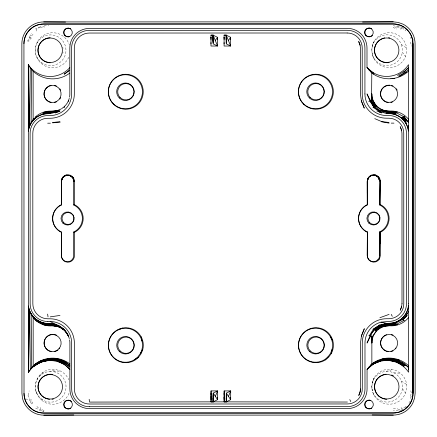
<?xml version="1.0" encoding="UTF-8"?>
<svg xmlns="http://www.w3.org/2000/svg" width="437" height="437" viewBox="0 0 437 437"><rect width="100%" height="100%" fill="white"/><g stroke="black" fill="none" stroke-linecap="round" stroke-linejoin="round"><path stroke-width="0.33" stroke-dasharray="2.19 1.64" d="M36.156 31.076L36.173 29.902L39.21 27.181L35.452 29M410.441 394.36L410.338 398.282L411.916 395.796M28.667 395.146L29.11 390.809M373.646 42.799L373.908 41.75L372.297 45.825L371.75 50.173L372.302 54.521A17.48 17.48 0 0 0 405.487 56.602L406.574 52.358L406.574 47.977A17.48 17.48 0 0 0 373.908 41.75C371.095 47.07 371.33 53.281 373.914 58.596M373.717 379.321L373.979 378.278L372.368 382.348L371.821 386.696A17.48 17.48 0 0 0 405.558 393.125L406.645 388.881L406.645 384.5A17.48 17.48 0 0 0 400.439 373.225L396.741 370.876L392.573 369.522A17.48 17.48 0 0 0 373.979 378.278L372.302 382.905L371.821 386.696L372.302 390.547L371.821 386.723M33.032 34.337L30.251 37.118L29.257 37.582L28.667 41.537L30.732 38.232L32.01 37.975M37.15 42.87L37.413 41.821M37.221 379.392L37.484 378.344M39.532 27.804L39.904 26.854L44.339 26.116M27.531 41.28L29.257 37.582M29.618 36.812L31.371 33.108M411.151 38.024L411.649 36.987M410.206 38.456L410.851 37.385M39.488 376.279L43.438 372.007M408.988 402.597L410.37 401.204M401.947 28.509L400.811 29.132L397.331 26.908L393.245 25.581M405.831 407.033L402.078 408.322L401.013 407.672M29.902 37.866L31.071 37.516M49.72 371.461L53.565 371.701A15.366 15.366 0 0 1 64.976 392.442A15.366 15.366 0 0 1 42.46 399.768L40.067 398.735L37.489 395.19L37.227 394.196A15.366 15.366 0 0 1 49.72 371.461L56.078 369.593L60.246 370.947A17.48 17.48 0 0 1 68.817 379.753M372.302 382.905A15.366 15.366 0 0 1 386.215 371.39L392.573 369.522M402.63 27.078L401.587 27.351L397.643 25.351M402.078 410.081L398.025 410.736L393.338 410.381M397.331 26.908L393.262 27.526L396.894 29.028M40.199 27.487L44.536 27.001M53.565 371.701L60.246 370.947M397.828 409.857L401.8 409.447L402.767 409.753M44.181 25.439L48.671 25.652M386.215 371.39L390.061 371.63L393.721 372.816L400.439 373.22M393.344 408.213L397.594 408.841M405.29 406.317L406.432 406.552M25.619 398.866L28.809 399.822M29.394 399.571L30.355 399.948M35.632 408.087L39.346 409.857L39.925 410.627L43.919 411.49L40.412 409.584L40.073 408.426M401.439 408.622L402.466 409.13M397.512 26.029L401.232 28.176M44.088 410.813L40.788 408.759L40.543 407.486M372.231 46.377A15.366 15.366 0 0 1 401.395 44.536L406.574 47.977M393.721 372.816A15.366 15.366 0 0 1 401.466 381.064L406.645 384.5M42.46 399.768L39.488 397.315L37.227 394.196L35.872 391.115A17.48 17.48 0 0 1 56.078 369.593M402.335 27.706L405.121 30.475M36.899 406.459L39.669 409.234M401.395 44.536L402.357 48.267L402.357 52.118L405.487 56.602M401.466 381.064L402.428 384.795L402.428 388.646L405.558 393.125M27.973 395.294L30.038 399.281M31.524 404.007L29.721 400.259L32.453 403.313L31.169 399.549M413.588 39.538L414.085 40.625M372.302 54.521L373.651 57.602A15.366 15.366 0 0 0 402.357 52.118M410.283 42.132L411.867 46.125M35.872 391.115L37.489 395.19M373.722 394.125L373.985 395.119M37.156 57.673L37.418 58.667M410.818 390.727L411.534 394.589M405.656 29.754L405.722 30.945M68.751 57.247A17.48 17.48 0 0 1 41.515 63.644A17.48 17.48 0 0 1 43.012 35.714A17.48 17.48 0 0 1 69.407 44.978M69.057 393.196A17.48 17.48 0 0 1 40.067 398.735M63.037 52.156A12.564 12.564 0 0 1 62.786 53.39M62.786 47.141A12.564 12.564 0 0 1 63.037 48.376M402.428 388.646A15.366 15.366 0 0 1 372.302 390.547M41.329 62.507A15.366 15.366 0 0 0 65.861 52.189A15.366 15.366 0 0 0 44.661 36.107A15.366 15.366 0 0 0 41.329 62.507"/><path stroke-width="0.66" d="M210.973 37.713L210.973 37.287M210.978 42.58L210.978 43.88M211.049 397.468L211.049 399.658M211.049 394.704L211.049 393.12M224.083 37.713L224.083 37.287M224.088 42.575L224.088 43.88M224.159 397.889L224.159 397.468M224.159 398.298L224.159 399.653M224.159 394.698L224.159 393.114M367.298 193.159L367.353 181.404A6.096 6.096 0 0 1 373.171 175.204A6.096 6.096 0 0 1 379.529 180.858L379.54 204.909A14.842 14.836 0 0 1 379.551 231.971L380.354 232.26L380.359 255.585L379.485 258.862L377.776 259.9A6.096 6.096 0 0 1 367.364 255.59L367.359 231.971A14.842 14.836 0 0 1 367.359 204.915L367.32 181.404L368.391 177.679M412.949 393.278L412.987 43.64A19.72 19.72 0 0 0 393.262 23.926L43.656 23.997A19.72 19.72 0 0 0 23.937 43.722L24.013 393.36A19.67 19.67 0 0 0 43.678 413.02L393.289 412.949A19.665 19.66 0 0 0 412.954 393.278L412.872 43.64A19.665 19.66 0 0 0 393.207 23.98L43.596 24.051A19.665 19.66 0 0 0 23.937 43.722M89.159 399.314L89.563 402.089L213.207 401.854L217.55 399.653L217.604 390.913L213.256 393.12L213.207 401.854L347.399 402.035M228.458 396.381L226.366 393.114L226.317 401.854L230.66 399.653L230.714 390.913L224.159 390.913L224.159 401.854L226.317 401.854L226.366 393.114L230.714 390.913L228.458 396.381L230.66 399.653M213.103 43.148L213.13 35.146L217.533 46.027L213.18 43.88L213.13 35.146L210.973 35.146L210.978 46.027L217.533 46.027L217.473 37.287L213.13 35.146L210.973 35.146M226.213 43.143L226.24 35.14L230.643 46.022L226.29 43.875L226.24 35.14L224.083 35.14L224.088 46.027L230.643 46.022L230.583 37.282L226.24 35.14L224.083 35.14M367.249 255.585L367.359 231.971L367.249 255.585A6.555 6.555 0 0 0 379.485 258.862M379.993 232.129L379.562 255.59A6.096 6.096 0 0 1 377.776 259.9M69.587 339.86A17.262 17.262 0 0 1 69.887 343.061L69.893 369.451A26.225 26.22 0 0 0 28.378 372.308L28.558 307.107M215.348 396.386L217.604 390.913L211.049 390.913L211.049 401.854L213.207 401.854L213.256 393.12L217.55 399.653M69.827 67.615A26.22 26.22 0 0 1 28.312 64.774L30.229 67.653L29.667 125.703L29.099 127.566M68.56 336.403L68.418 335.714C64.867 327.821 56.548 323.205 48.032 323.429A19.665 19.665 0 0 1 28.361 303.764L28.329 133.318A19.665 19.665 0 0 1 47.988 113.647L50.173 113.647L42.804 113.871L58.028 111.648L50.173 113.647A19.785 19.785 0 0 0 28.323 131.133L28.312 64.774L29.667 125.703L31.142 122.524L31.606 69.45L30.229 67.653M213.07 42.296L213.13 35.146L213.043 41.176M217.56 399.609L217.604 397.468M230.67 399.604L230.714 397.468M30.295 369.402L29.711 311.357L33.168 317.677L33.179 365.769L28.378 372.308L29.711 311.357L28.946 308.888M69.538 97.145A17.262 17.262 0 0 0 69.838 93.944L69.822 48.086A19.665 19.665 0 0 1 89.487 28.416L347.322 28.361A19.665 19.665 0 0 1 366.993 48.021L366.993 67.549L371.8 73.006L371.581 100.805L375.498 106.661M380.354 232.26L379.955 243.775L379.769 232.052M57.039 360.782L64.37 363.988L69.893 369.451L69.898 388.979A19.665 19.665 0 0 0 89.563 408.639L347.399 408.59A19.665 19.665 0 0 0 367.064 388.919L367.058 369.385L371.86 363.868L371.86 342.996L372.4 336.239M371.068 100.909L371.805 93.879A17.267 17.262 0 0 0 372.39 98.33M360.509 388.886L360.143 391.667L358.75 395.474L360.061 392.311L360.509 388.919L360.498 343.001L361.47 335.594L364.327 328.7L361.388 336.244M402.002 303.655L401.559 307.08L400.248 310.243L401.641 306.435M68.347 101.45L68.511 100.603M331.241 353.609A17.48 17.48 0 0 0 318.475 327.897A17.48 17.48 0 0 0 298.821 348.83A17.48 17.48 0 0 0 325.292 359.951L328.668 357.155L331.241 353.609L332.065 349.425A17.027 17.021 0 0 0 313.799 328.269A17.027 17.021 0 0 0 300.328 352.768A17.027 17.021 0 0 0 327.99 356.849L330.498 353.396L332.065 349.425M368.402 177.766L367.288 181.41L368.386 177.635L371.494 175.21M62.824 177.438L66.129 175.1L62.824 177.389L61.431 180.918L61.459 204.975A14.836 14.836 0 0 0 61.459 232.036L61.344 255.65A6.555 6.555 0 0 0 67.899 262.205A6.555 6.555 0 0 0 74.454 255.65L74.448 232.32A15.295 15.295 0 0 0 74.443 204.68L74.437 181.47A6.555 6.555 0 0 0 68.167 174.805A6.555 6.555 0 0 0 61.344 180.902L61.344 204.674A15.295 15.295 0 0 0 61.344 232.326M138.567 357.198A17.48 17.48 0 0 1 110.168 353.009A17.48 17.48 0 0 1 123.993 327.848A17.48 17.48 0 0 1 142.757 349.578L141.146 353.653L138.567 357.198L134.607 359.607A17.021 17.021 0 0 1 108.835 348.775A17.021 17.021 0 0 1 127.97 328.4A17.021 17.021 0 0 1 140.397 353.435L137.89 356.887L134.607 359.607M61.344 180.902L62.595 178.017M64.113 107.786L64.742 106.246M62.824 177.389L61.399 180.913L62.819 177.242L66.053 175.248L69.816 175.488L73.176 177.695L74.077 181.47L72.935 177.783M371.368 175.499L375.432 175.035M35.856 117.384L32.048 121.59M36.08 116.908L36.358 116.313M65.982 175.401L67.872 175.445M370.603 335.895L367.053 343.029L370.09 335.796L374.176 329.678L380.48 325.707L382.326 326.92M373.247 364.158L367.058 369.385A26.225 26.22 0 0 1 408.573 372.226L408.562 305.873M369.03 366.933L373.569 363.579L380.873 360.847M373.832 363.114L381.894 359.531M408.562 311.281L405.935 315.847L407.355 313.515M140.397 353.435L142.757 349.578M31.142 122.524L33.13 119.345A22.189 22.189 0 0 1 33.993 118.334M368.806 335.55L369.32 335.649L373.264 329.307L379.742 325.221L380.48 325.707M59.099 110.02L57.782 112.019L60.006 111.009L55.264 112.975M58.94 348.928L59.508 348.065M395.436 348.857L396.009 347.994M215.272 40.586L217.473 37.287M228.382 40.581L230.583 37.282M369.32 335.649L370.347 335.845C374.4 325.833 385.609 324.391 394.982 323.123L397.288 324.828M370.347 335.845L372.657 336.288L376.454 330.601M41.575 361.006L49.922 359.017L58.361 359.727L49.796 359.154L41.493 361.131L50.047 358.886M42.591 114.161L44.104 112.112M325.292 359.951L327.99 356.849M406.181 72.023L408.508 69.374L408.513 71.171A28.623 28.623 0 0 1 392.486 78.589M404.662 71.313L408.508 67.577L403.619 72.269M34.392 365.032L31.672 367.588L31.185 314.52L36.402 320.714L43.935 324.62M69.729 175.559L70.067 175.275M369.904 176.619L371.401 175.428M394.551 114.09L397.238 112.041M374.023 362.765L370.396 365.403L374.154 362.535L382.096 359.269M397.397 361.563L404.285 365.802L404.722 365.589L397.577 361.432L397.211 361.689L389.088 360.028L381.075 360.58L389.23 359.891L397.211 361.689L404.072 365.906L403.635 366.119L396.851 361.94L388.799 360.296M382.282 109.955L379.327 111.954L381.577 112.904L376.836 110.943M375.541 330.23L381.403 326.313M375.771 330.323L381.588 326.434L396.135 323.975L387.701 324.385L379.928 325.341L386.712 323.358L394.982 323.123L394.595 322.839M373.722 329.493L380.114 325.461M376 330.416L381.954 326.679L388.346 325.057L397.091 324.686L381.954 326.679M397.517 75.47L404.443 71.209M398.61 76.202L405.749 71.821M399.156 76.573L406.399 72.127M34.49 364.824C43.618 357.597 56.81 356.455 66.801 362.595M34.343 365.135L41.744 360.754L50.168 358.75M34.294 365.245L41.662 360.88M33.993 365.878L41.236 361.508M33.944 365.982L41.067 361.76L49.053 359.962L57.203 360.651L48.928 360.099L40.898 362.011M33.846 366.195L40.985 361.885M33.796 366.299L40.816 362.136L48.676 360.367M34.589 364.611L42.001 360.378M34.441 364.928L41.832 360.629L50.293 358.613L59.017 359.203M395.365 323.407L402.231 319.6L401.499 319.256L396.84 321.812M396.517 324.259L403.941 320.408L404.433 320.638M401.461 117.668L402.193 117.307M403.165 116.832L404.389 116.237M379.529 180.858L378.393 177.324L379.972 180.842L378.742 177.176L378.278 177.373L379.748 180.847L380.332 180.836L380.337 204.609A15.295 15.295 0 0 1 380.354 232.26M372.99 107.721L376.634 106.18M118.23 329.837L122.546 328.061M373.957 362.879C382.686 357.941 393.573 357.892 402.499 362.344M373.509 363.693L381.179 360.449M373.313 364.043L380.769 360.978M373.892 363L381.588 359.924M61.459 232.036L61.459 255.656A6.096 6.096 0 0 0 67.56 261.752A6.096 6.096 0 0 0 73.656 255.65L73.651 232.031A14.836 14.836 0 0 0 73.645 204.975L74.443 204.68M380.337 204.609L379.54 204.909L380.332 180.836A6.555 6.555 0 0 0 373.504 174.74A6.555 6.555 0 0 0 367.238 181.404L367.238 204.62A15.295 15.295 0 0 0 367.249 232.26M379.928 317.694L389.088 314.394M408.562 303.688A19.665 19.665 0 0 1 388.897 323.353L386.712 323.358L379.556 325.101L373.034 329.214L376.683 330.694M41.406 361.257L49.671 359.29M41.154 361.634L49.299 359.695L57.537 360.388L65.179 363.524M41.914 360.503L50.293 358.613M376.41 106.278L372.865 100.537L368.757 101.384M380.294 325.587L387.701 324.385L381.031 326.073L388.346 325.057L381.217 326.193M50.217 316.869L59.989 315.438M89.421 406.716L347.257 406.661A17.742 17.737 0 0 0 364.993 388.919L364.982 343.029A21.593 21.593 0 0 1 380.982 322.173L388.755 321.43A17.742 17.737 0 0 0 406.492 303.688L406.454 133.241A17.742 17.737 0 0 0 388.712 115.505L386.526 115.505A21.593 21.593 0 0 1 364.928 93.911M52.549 122.546L59.978 121.644M390.88 78.6L394.447 78.283M52.566 122.846L60.137 122.196M381.381 360.186L389.657 359.487L397.943 361.181L405.159 365.376M381.277 360.317L389.514 359.624L397.757 361.306L404.941 365.485M381.791 359.662L390.083 359.083L398.489 360.804M52.09 334.567L53.259 334.518M371.461 175.281L375.279 175.182L378.622 177.225M371.434 175.352L375.197 175.259L378.508 177.275L379.972 180.842M362.584 22.069L393.207 21.85L398.167 22.418L402.87 24.101A21.85 21.85 0 0 1 415.063 43.695L415.134 393.224L414.566 398.183L412.883 402.887A21.85 21.85 0 0 1 393.289 415.074L43.793 415.15A21.85 21.85 0 0 1 22.429 397.916L21.943 393.305L21.866 43.776A21.85 21.85 0 0 1 43.711 21.926L393.207 21.85M43.793 415.15L73.804 414.932M47.677 123.201L50.386 123.196M47.89 321.501L50.075 321.501L55.308 324.096M213.087 401.794L211.049 401.854L211.049 390.913M226.197 401.794L224.159 401.854L224.159 390.913M391.252 123.125L393.945 123.13M43.711 21.921L65.539 22.069M372.193 414.932L393.289 415.079M42.957 323.336L50.217 323.429L58.072 325.407C49.534 324.068 39.707 324.385 33.431 317.442M66.091 175.177L69.98 175.346M36.462 320.829L44.044 324.762L52.047 325.144L58.651 326.259L51.342 324.478L43.498 324.046L58.815 326.505L64.632 330.388M44.044 324.762L52.746 325.8A17.262 17.262 0 0 1 57.187 326.412M389.045 122.475L381.632 121.579L374.749 118.645M58.236 325.652L51.342 324.478L58.4 325.893L64.436 329.924L68.467 335.96M381.577 121.792L389.067 123.125M61.431 180.918L61.459 180.923A6.096 6.096 0 0 1 67.817 175.264A6.096 6.096 0 0 1 73.64 181.47L73.645 204.975M389.941 359.219L398.309 360.929L405.372 365.272M389.799 359.351L398.123 361.055M389.372 359.755L397.577 361.432M388.946 360.159L397.031 361.814L404.072 365.906M399.402 360.175L390.798 358.406L382.2 359.138L390.656 358.542L399.036 360.427M390.372 358.81L398.855 360.552M380.982 322.167L386.712 323.358M389.657 359.487L397.757 361.306M52.047 325.144L59.061 326.871L52.746 325.8A22.189 22.189 0 0 1 33.168 317.677M74.448 232.32L73.651 232.031M58.853 359.334L66.599 362.715L69.893 365.463L66.195 362.945L58.525 359.596M58.689 359.465L66.397 362.83M58.192 359.859L65.785 363.18M58.028 359.995L65.583 363.294M57.537 360.388L64.976 363.644L69.893 366.998L65.381 363.409A27.291 27.291 0 0 0 41.324 361.383M57.373 360.52L64.774 363.759M56.876 360.913L64.168 364.108M403.209 320.059L403.941 320.408M42.848 323.194L35.725 319.332M396.283 112.773L403.657 116.592L408.519 122.447L408.519 119.263A22.189 22.189 0 0 0 388.946 111.14L382.096 110.08L388.318 111.812L396.086 112.915L379.879 111.577L386.669 113.576L395.13 113.647L387.679 112.495L381.173 110.703L388.318 111.812L397.047 112.189L388.946 111.14A17.267 17.262 0 0 1 384.505 110.523M35.785 319.447L42.744 323.052M36.063 320.021L43.285 323.762M43.394 323.904L36.124 320.135L43.716 324.33M36.233 320.37L43.607 324.188M402.362 362.42L404.209 363.437M379.371 324.975L379.742 325.221M381.911 110.2L376.181 106.377L372.608 100.592M380.25 111.331L374.127 107.24L370.297 101.067M373.444 107.529L379.698 111.703M57.826 325.046L64.239 329.46M57.99 325.286L64.397 329.831M58.318 325.773L64.594 330.296L68.511 336.157M375.039 106.857L380.802 110.954M370.336 71.493L373.963 74.126M69.898 175.417L73.055 177.739M368.97 69.98L373.575 73.449M373.318 73.001L366.993 67.549A26.22 26.22 0 0 0 408.508 64.692L408.524 131.051A19.785 19.785 0 0 0 386.669 113.576L388.854 113.576A19.665 19.665 0 0 1 408.524 133.236L408.557 303.688M404.001 363.546L408.573 367.506L408.573 369.325M405.809 365.059L408.573 367.506L408.573 365.687A28.629 28.623 0 0 0 371.86 363.868M405.203 119.536L402.679 117.072L407.055 121.404M30.77 313.591L33.305 316.574M34.993 318.568L35.839 319.562M401.701 117.548L406.754 123.545M31.606 69.45L33.119 71.247L33.13 119.345M403.127 119.53L406.47 123.616M42.635 322.91L44.153 324.904M404.143 116.357L408.519 122.447M59.142 326.991L58.733 326.379M371.324 100.854L375.268 106.759M374.356 107.141L370.554 101.013L366.998 93.911L370.041 101.122L373.903 107.338M330.492 336.993L332.852 340.844M391.273 314.394L392.289 316.355M349.775 399.626L350.791 401.587M64.163 329.279L64.791 330.76M401.603 130.428L400.21 126.681L401.521 129.844L401.969 133.241L402.002 303.688M360.066 45.213L358.679 41.466L359.99 44.629L360.432 48.021L360.443 93.911L361.421 101.286L364.278 108.179L361.339 100.701M61.344 204.674L61.459 204.975M141.14 336.807L141.965 341.002M47.628 314.099L48.032 316.874M371.117 335.993L371.86 342.996A17.262 17.262 0 0 1 388.99 325.729A22.189 22.189 0 0 0 408.562 317.595M371.805 93.879L372.351 100.647M371.63 336.091L371.86 342.996M226.202 398.162L226.317 401.854L226.3 393.655M213.092 398.167L213.207 401.854L213.19 393.661M230.599 37.347L230.643 39.467M217.484 37.353L217.533 39.472M226.235 395.463L226.317 401.854M213.125 395.463L213.207 401.854M226.137 39.849L226.12 35.2M213.027 39.854L213.01 35.206M28.312 64.774L28.716 128.806M367.238 181.404L367.353 204.915L367.353 181.404M412.987 43.64L413.063 393.278A19.725 19.725 0 0 1 393.344 413.009L43.738 413.08A19.725 19.72 0 0 1 24.008 393.36M379.551 231.971L379.562 255.59M364.928 93.911L364.922 48.026A17.742 17.737 0 0 0 347.175 30.29L89.345 30.344A17.742 17.737 0 0 0 71.608 48.086L71.619 93.977A21.593 21.593 0 0 1 50.031 115.57L47.846 115.576A17.742 17.737 0 0 0 30.109 133.318L30.148 303.764A17.742 17.737 0 0 0 47.89 321.501M224.159 397.146L224.159 398.38M211.049 395.824L211.049 397.146M28.378 372.308L28.361 305.949A19.791 19.785 0 0 0 50.217 323.424M408.524 125.627L408.524 128.729M408.562 306.452L408.562 308.189M224.083 37.325L224.083 38.833M224.088 38.964L224.088 39.467M210.973 37.325L210.973 38.838M210.973 38.964L210.973 39.472M391.159 78.72A28.623 28.623 0 0 1 371.8 73.006M383.888 110.343A17.267 17.262 0 0 1 372.564 98.942M69.254 98.391A17.262 17.262 0 0 1 61.825 108.523M61.278 108.851A17.262 17.262 0 0 1 52.702 111.211A22.189 22.189 0 0 0 34.927 117.373M69.827 73.072A28.623 28.623 0 0 1 33.119 71.247M57.799 326.592A17.262 17.262 0 0 1 61.322 328.154M61.868 328.482A17.262 17.262 0 0 1 69.303 338.609M33.179 365.769A28.629 28.623 0 0 1 69.893 363.928M393.016 350.9A8.74 8.74 0 0 1 390.929 351.572M388.198 351.659A8.74 8.74 0 0 1 386.592 351.304M386.079 351.119A8.74 8.74 0 0 1 386.592 334.676M391.459 334.524A8.74 8.74 0 0 1 393.01 335.081M57.935 350.13A8.74 8.74 0 0 1 57.007 350.72M56.52 350.966A8.74 8.74 0 0 1 54.434 351.643M51.162 351.648A8.74 8.74 0 0 1 51.156 334.474M54.434 334.474A8.74 8.74 0 0 1 56.515 335.152M392.459 102.001A8.74 8.74 0 0 1 390.88 102.46M388.149 102.548A8.74 8.74 0 0 1 386.543 102.187M386.024 102.001A8.74 8.74 0 0 1 389.788 85.149M391.41 85.406A8.74 8.74 0 0 1 392.956 85.963M396.31 88.733A8.74 8.74 0 0 1 397.146 90.153M60.656 97.664A8.74 8.74 0 0 1 59.814 99.079M56.466 101.854A8.74 8.74 0 0 1 54.385 102.531M51.107 102.531A8.74 8.74 0 0 1 47.606 86.87M48.059 86.564A8.74 8.74 0 0 1 51.102 85.357M54.379 85.357A8.74 8.74 0 0 1 56.46 86.034M59.814 88.804A8.74 8.74 0 0 1 60.65 90.224M50.146 62.824A12.564 12.564 0 0 1 38.052 50.271A12.564 12.564 0 0 1 50.14 37.713M53.358 399.068A12.564 12.564 0 0 1 52.107 399.276M49.583 399.309A12.564 12.564 0 0 1 44.776 375.705M45.339 375.427A12.564 12.564 0 0 1 50.845 374.23M51.473 374.252A12.564 12.564 0 0 1 52.724 374.394M386.712 399.276A12.564 12.564 0 0 1 381.84 398.091M381.277 397.812A12.564 12.564 0 0 1 386.079 374.209M391.656 374.984A12.564 12.564 0 0 1 393.376 375.787M389.159 62.595A12.564 12.564 0 0 1 387.903 62.737M387.275 62.759A12.564 12.564 0 0 1 384.757 37.855M388.526 37.713A12.564 12.564 0 0 1 389.777 37.921M371.761 408.185A4.37 4.37 0 0 1 365.086 405.044A4.37 4.37 0 0 1 370.767 400.341M69.734 36.648A4.37 4.37 0 0 1 64.048 33.043A4.37 4.37 0 0 1 68.653 28.132M69.729 28.339A4.37 4.37 0 0 1 70.723 28.804M372.526 35.424A4.37 4.37 0 0 1 366.556 35.801A4.37 4.37 0 0 1 365.807 29.863A4.37 4.37 0 0 1 371.679 28.738M70.799 408.245A4.37 4.37 0 0 1 64.922 407.126A4.37 4.37 0 0 1 65.676 401.193A4.37 4.37 0 0 1 71.646 401.565M408.562 305.873A19.791 19.791 0 0 1 386.707 323.358M89.421 406.716A17.742 17.737 0 0 1 71.679 388.979L71.668 343.094A21.593 21.593 0 0 0 50.075 321.506M406.071 315.891L402.477 319.715L406.071 315.891M407.093 315.492L402.723 319.829L407.093 315.492M65.118 73.514L64.179 74.214L69.827 70.04L65.118 73.514M58.935 110.271L51.987 111.899L43.454 112.992L51.271 112.588L58.52 110.894L51.987 111.899L44 112.26L58.935 110.271M347.18 32.988L89.345 33.043A15.038 15.038 0 0 0 74.306 48.086L74.317 93.977A24.297 24.292 0 0 1 50.031 118.274L47.846 118.274A15.038 15.038 0 0 0 32.808 133.318L32.846 303.764A15.038 15.038 0 0 0 47.89 318.797L50.075 318.802A24.297 24.292 0 0 1 74.372 343.089L74.383 388.979A15.038 15.038 0 0 0 89.421 404.012L347.257 403.963A15.038 15.038 0 0 0 362.289 388.919L362.278 343.029A24.297 24.292 0 0 1 386.57 318.731L388.755 318.731A15.038 15.038 0 0 0 403.788 303.688L403.75 133.241A15.038 15.038 0 0 0 388.712 118.209L386.526 118.203A24.297 24.292 0 0 1 362.224 93.917L362.218 48.026A15.038 15.038 0 0 0 347.18 32.993M404.853 119.672L402.433 117.192L406.028 121.011L404.853 119.672M383.976 349.769A8.511 8.511 0 0 0 397.566 344.056A8.511 8.511 0 0 0 385.822 335.146A8.511 8.511 0 0 0 383.976 349.769M383.921 100.657A8.511 8.511 0 0 0 397.512 94.944A8.511 8.511 0 0 0 385.767 86.029A8.511 8.511 0 0 0 383.921 100.657M47.425 100.729A8.511 8.511 0 0 0 61.016 95.009A8.511 8.511 0 0 0 49.272 86.1A8.511 8.511 0 0 0 47.425 100.729M47.48 349.84A8.511 8.511 0 0 0 61.071 344.127A8.511 8.511 0 0 0 49.326 335.217A8.511 8.511 0 0 0 47.48 349.84M310.177 97.484A8.166 8.166 0 0 0 323.844 93.818A8.166 8.166 0 0 0 313.837 83.817A8.166 8.166 0 0 0 310.177 97.484M309.412 97.959A8.74 8.74 0 0 0 323.992 93.884A8.74 8.74 0 0 0 313.171 83.292A8.74 8.74 0 0 0 309.412 97.959M303.617 103.875A17.027 17.021 0 0 0 332.016 95.943A17.027 17.021 0 0 0 310.942 75.317A17.027 17.021 0 0 0 303.617 103.875M120.082 97.522A8.166 8.166 0 0 0 133.744 93.857A8.166 8.166 0 0 0 123.742 83.855A8.166 8.166 0 0 0 120.082 97.522M113.516 103.913A17.027 17.021 0 0 0 141.916 95.982A17.027 17.021 0 0 0 120.847 75.355A17.027 17.021 0 0 0 113.516 103.913M119.312 97.997A8.74 8.74 0 0 0 133.891 93.922A8.74 8.74 0 0 0 123.076 83.33A8.74 8.74 0 0 0 119.312 97.997M63.747 222.733A5.981 5.981 0 0 0 73.76 220.046A5.981 5.981 0 0 0 66.429 212.721A5.981 5.981 0 0 0 63.747 222.733M62.966 223.192A6.555 6.555 0 0 0 73.902 220.133A6.555 6.555 0 0 0 65.785 212.191A6.555 6.555 0 0 0 62.966 223.192M369.653 222.668A5.981 5.981 0 0 0 379.666 219.986A5.981 5.981 0 0 0 372.335 212.655A5.981 5.981 0 0 0 369.653 222.668M368.872 223.127A6.555 6.555 0 0 0 379.808 220.073A6.555 6.555 0 0 0 371.69 212.131A6.555 6.555 0 0 0 368.872 223.127M310.232 350.966A8.166 8.166 0 0 0 323.899 347.306A8.166 8.166 0 0 0 313.892 337.304A8.166 8.166 0 0 0 310.232 350.966M309.462 351.441A8.74 8.74 0 0 0 324.046 347.371A8.74 8.74 0 0 0 313.225 336.78A8.74 8.74 0 0 0 309.462 351.441M120.131 351.009A8.166 8.166 0 0 0 133.798 347.344A8.166 8.166 0 0 0 123.791 337.342A8.166 8.166 0 0 0 120.131 351.009M119.367 351.485A8.74 8.74 0 0 0 133.946 347.41A8.74 8.74 0 0 0 123.13 336.818A8.74 8.74 0 0 0 119.367 351.485M365.906 407.623A4.37 4.37 0 0 0 373.193 405.585A4.37 4.37 0 0 0 367.785 400.292A4.37 4.37 0 0 0 365.906 407.623M64.867 35.621A4.37 4.37 0 0 0 72.154 33.583A4.37 4.37 0 0 0 66.746 28.29A4.37 4.37 0 0 0 64.867 35.621M365.824 35.561A4.37 4.37 0 0 0 373.116 33.523A4.37 4.37 0 0 0 367.708 28.23A4.37 4.37 0 0 0 365.824 35.561M64.944 407.688A4.37 4.37 0 0 0 72.236 405.651A4.37 4.37 0 0 0 66.828 400.358A4.37 4.37 0 0 0 64.944 407.688M303.639 104.197A17.48 17.48 0 0 0 332.803 96.053A17.48 17.48 0 0 0 311.166 74.869A17.48 17.48 0 0 0 303.639 104.197M113.538 104.235A17.48 17.48 0 0 0 142.702 96.091A17.48 17.48 0 0 0 121.065 74.913A17.48 17.48 0 0 0 113.538 104.235M379.016 396.255A12.258 12.258 0 0 0 398.834 388.646A12.258 12.258 0 0 0 382.331 375.285A12.258 12.258 0 0 0 379.016 396.255M42.444 59.803A12.258 12.258 0 0 0 62.267 52.189A12.258 12.258 0 0 0 45.765 38.833A12.258 12.258 0 0 0 42.444 59.803M378.945 59.732A12.258 12.258 0 0 0 398.762 52.118A12.258 12.258 0 0 0 382.26 38.762A12.258 12.258 0 0 0 378.945 59.732M42.515 396.326A12.258 12.258 0 0 0 62.338 388.712A12.258 12.258 0 0 0 45.836 375.356A12.258 12.258 0 0 0 42.515 396.326"/></g></svg>
